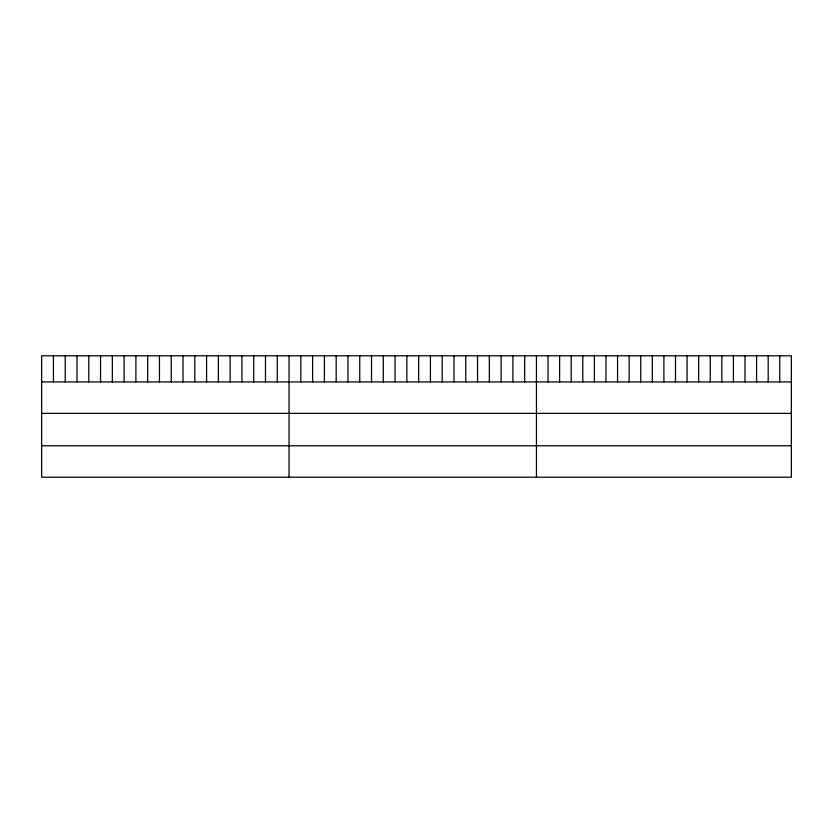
<?xml version="1.0" encoding="UTF-8"?>
<svg xmlns="http://www.w3.org/2000/svg" width="833" height="833" viewBox="0 0 833 833"><rect width="100%" height="100%" fill="white"/><g stroke="black" fill="none" stroke-linecap="round" stroke-linejoin="round"><path stroke-width="1.25" d="M791.35 381.93L791.35 477.205L41.65 477.205L41.65 355.795L791.35 355.795L791.35 381.93L41.65 381.93M41.65 413.376L791.35 413.376M41.65 445.77L791.35 445.77M779.761 355.795L779.761 381.93M768.182 355.795L768.182 381.93M756.593 355.795L756.593 381.93M745.004 355.795L745.004 381.93M733.415 355.795L733.415 381.93M721.836 355.795L721.836 381.93M710.247 355.795L710.247 381.93M698.658 355.795L698.658 381.93M687.069 355.795L687.069 381.93M675.49 355.795L675.49 381.93M663.901 355.795L663.901 381.93M652.312 355.795L652.312 381.93M640.733 355.795L640.733 381.93M629.144 355.795L629.144 381.93M617.555 355.795L617.555 381.93M605.966 355.795L605.966 381.93M594.387 355.795L594.387 381.93M582.798 355.795L582.798 381.93M571.209 355.795L571.209 381.93M559.62 355.795L559.62 381.93M548.041 355.795L548.041 381.93M536.452 355.795L536.452 477.205M524.675 355.795L524.675 381.93M512.889 355.795L512.889 381.93M501.112 355.795L501.112 381.93M489.325 355.795L489.325 381.93M477.548 355.795L477.548 381.93M465.762 355.795L465.762 381.93M453.985 355.795L453.985 381.93M442.208 355.795L442.208 381.93M430.422 355.795L430.422 381.93M418.645 355.795L418.645 381.93M406.858 355.795L406.858 381.93M395.081 355.795L395.081 381.93M383.295 355.795L383.295 381.93M371.518 355.795L371.518 381.93M359.741 355.795L359.741 381.93M347.955 355.795L347.955 381.93M336.178 355.795L336.178 381.93M324.391 355.795L324.391 381.93M312.614 355.795L312.614 381.93M300.828 355.795L300.828 381.93M289.051 355.795L289.051 477.205M277.274 355.795L277.274 381.93M265.488 355.795L265.488 381.93M253.711 355.795L253.711 381.93M241.924 355.795L241.924 381.93M230.147 355.795L230.147 381.93M218.361 355.795L218.361 381.93M206.584 355.795L206.584 381.93M194.807 355.795L194.807 381.93M183.021 355.795L183.021 381.93M171.244 355.795L171.244 381.93M159.457 355.795L159.457 381.93M147.68 355.795L147.68 381.93M135.894 355.795L135.894 381.93M124.117 355.795L124.117 381.93M112.34 355.795L112.34 381.93M100.554 355.795L100.554 381.93M88.777 355.795L88.777 381.93M76.99 355.795L76.99 381.93M65.213 355.795L65.213 381.93M53.427 355.795L53.427 381.93"/></g></svg>
